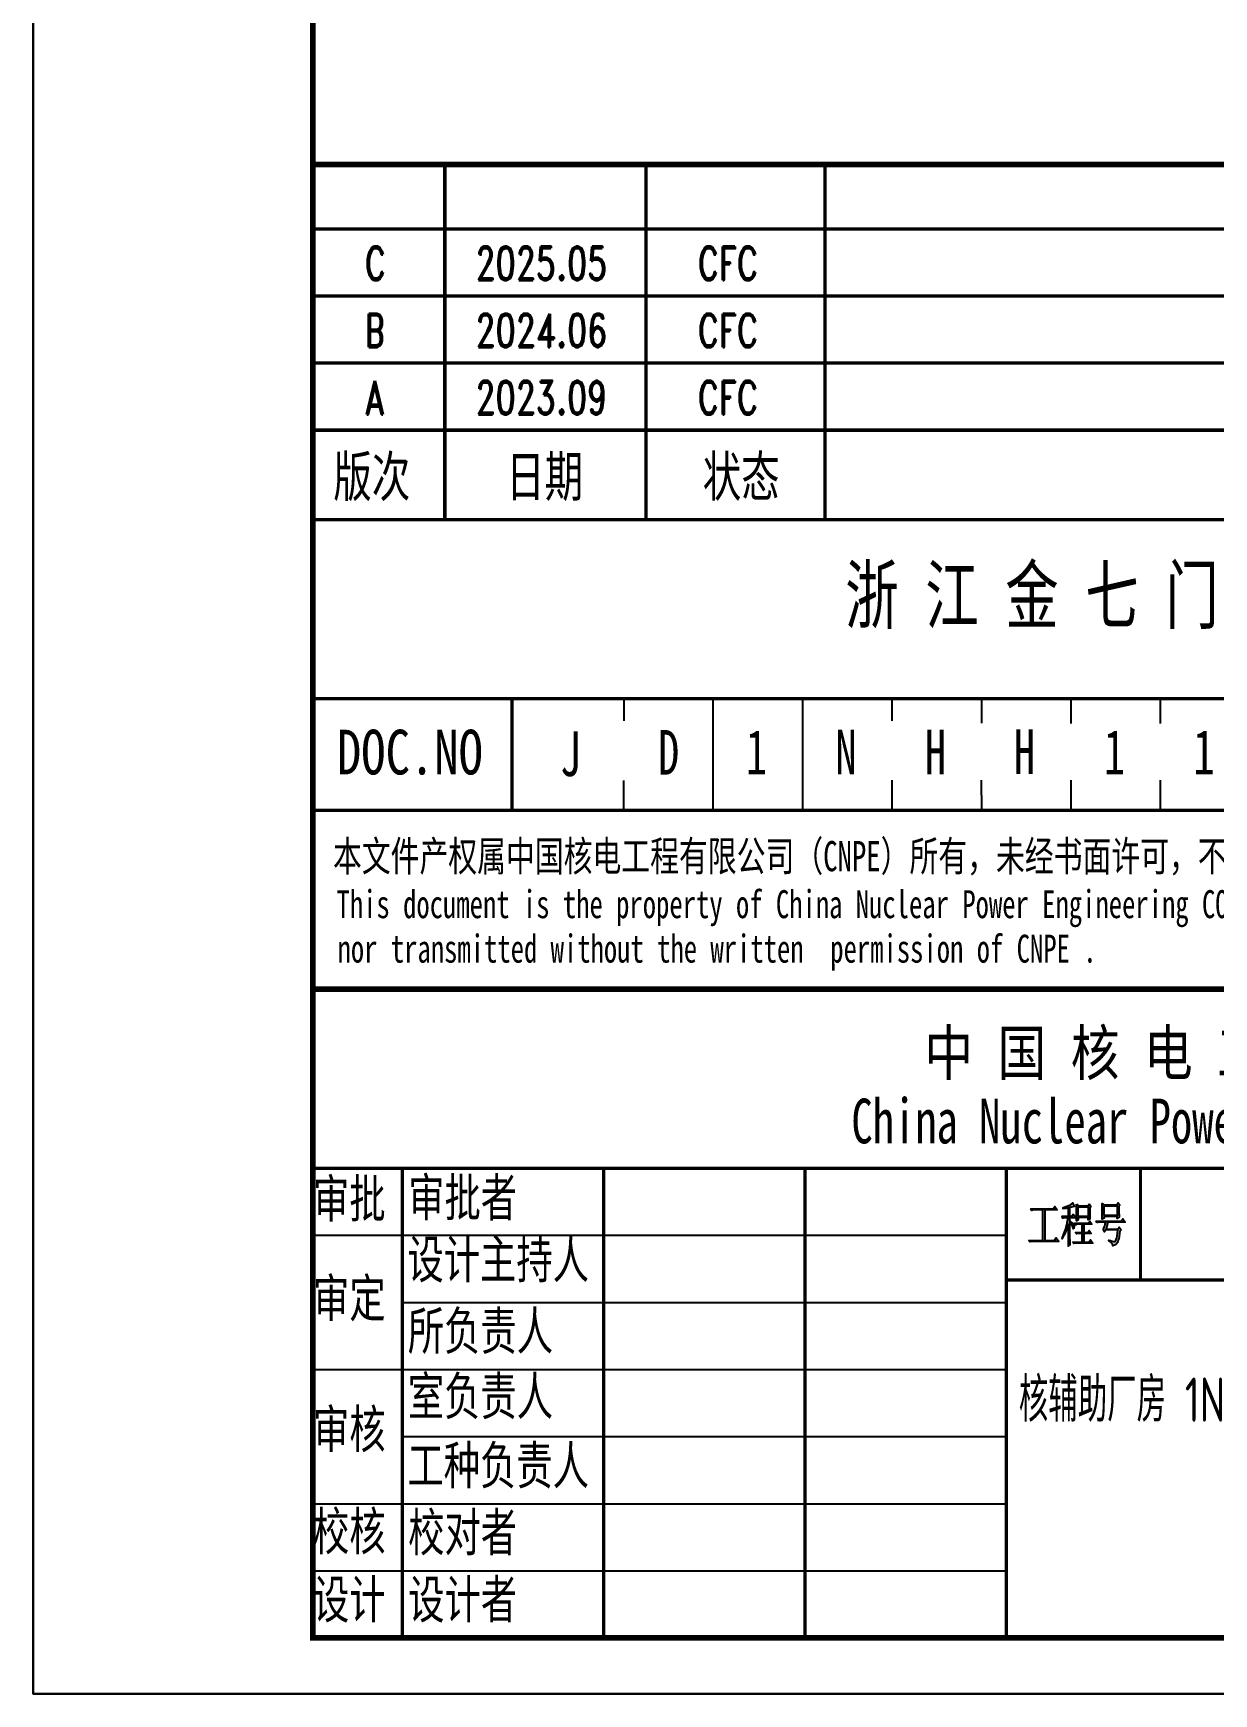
# Model space of a CAD drawing. Extents: x -383207 to 558143, y -95136 to 11777.
# Drawn here: x -383207 to -377929, y -63131 to -55706 of the extents above; entities that cross this region are included whole.
import ezdxf

# ---------------------------------------------------------------- set-up
doc = ezdxf.new("R2010")
doc.units = 0
doc.linetypes.add('CONTINOUS', pattern=[0])
doc.layers.get('0').update_dxf_attribs({"linetype": 'CONTINUOUS'})
for name, color, linetype in [('1', 7, 'CONTINUOUS'), ('BORDER', 7, 'CONTINUOUS'), ('RED', 1, 'CONTINUOUS'), ('TEXT', 4, 'CONTINUOUS'), ('TK', 4, 'CONTINUOUS'), ('图框', 4, 'CONTINOUS')]:
    doc.layers.add(name, color=color, linetype=linetype)
doc.styles.add('romand', font='romand.shx', dxfattribs={"width": 0.7, "height": 200, "bigfont": 'OCHINESE.shx'})
doc.styles.add('TSSD_Dimension', font='Tssdeng.shx', dxfattribs={"width": 0.7, "bigfont": 'tssdchn.shx'})
doc.styles.add('宋体', font='', dxfattribs={"width": 0.7})
doc.styles.get('宋体').set_extended_font_data('SimSun')

msp = doc.modelspace()

# ---------------------------------------------------------------- hatches: boundary and pattern name
at = {"layer": '1'}
h = msp.add_hatch(color=2, dxfattribs=at)
h.paths.add_polyline_path([(-378684.9, -60967.5), (-378630.2, -60967.5), (-378640.6, -60952.6), (-378648.2, -60963.2), (-378747.8, -60963.2), (-378743.3, -60969.9), (-378737.4, -60968), (-378731.4, -60967.5), (-378693.7, -60967.5), (-378693.7, -61104.1), (-378756.1, -61104.1), (-378751.3, -61110.8), (-378745.7, -61108.9), (-378739.7, -61108.4), (-378622.6, -61108.4), (-378633.7, -61092.5), (-378641.8, -61104.1), (-378684.9, -61104.1)])
h.paths.add_polyline_path([(-378572.3, -61042.2), (-378572.5, -61028.2), (-378572.5, -61021.6), (-378567.8, -61028.5), (-378564.2, -61035.6), (-378561.4, -61042.9), (-378560.7, -61045.1), (-378557.6, -61051.9), (-378554.3, -61049.8), (-378553.8, -61048.4), (-378552.4, -61040.6), (-378554.5, -61033), (-378555, -61032.5), (-378558.8, -61028.2), (-378564, -61024), (-378570.6, -61019.4), (-378572.5, -61018.3), (-378572.5, -61001.7), (-378547.9, -61001.7), (-378557.4, -60988.4), (-378563.8, -60997.4), (-378572.5, -60997.4), (-378572.5, -60955.9), (-378564, -60953.8), (-378557.6, -60952.3), (-378552.8, -60951.6), (-378551.4, -60951.6), (-378559, -60936.7), (-378562.6, -60940.2), (-378567.8, -60943.8), (-378574.7, -60947.6), (-378578.2, -60949.3), (-378585.1, -60952.1), (-378591.3, -60954.5), (-378597.2, -60956.4), (-378602.6, -60957.8), (-378604.5, -60958.3), (-378604.5, -60961.6), (-378596.5, -60960.4), (-378589.8, -60959.4), (-378584.2, -60958.3), (-378579.9, -60957.6), (-378579.9, -60997.4), (-378609.1, -60997.4), (-378604.5, -61004.3), (-378599.3, -61001.7), (-378581.8, -61001.7), (-378582.7, -61009.3), (-378584.2, -61017.3), (-378586, -61025.9), (-378588.2, -61034.6), (-378590.6, -61044.1), (-378592.7, -61051.7), (-378595.1, -61059.5), (-378597.7, -61067.4), (-378600.8, -61075.2), (-378603.8, -61083.2), (-378607.2, -61091.3), (-378608.6, -61094.2), (-378607.4, -61096.8), (-378599.8, -61084), (-378596.2, -61077.1), (-378592.9, -61069.7), (-378589.8, -61062.1), (-378586.8, -61054.3), (-378583.9, -61046), (-378581.3, -61037.5), (-378579.9, -61032.5), (-378580.1, -61044.1), (-378580.1, -61102.5), (-378580.4, -61110), (-378580.4, -61117.2), (-378580.6, -61123.8), (-378580.6, -61129.3), (-378571.8, -61123.3), (-378571.8, -61120.2), (-378572.1, -61116), (-378572.1, -61104.1), (-378572.3, -61096.5)])
h.paths.add_polyline_path([(-378483.8, -60958.3), (-378478.6, -60953.3), (-378486.7, -60941.7), (-378491.9, -60949.3), (-378534.6, -60949.3), (-378543.4, -60941.7), (-378543.1, -60950.4), (-378543.1, -60950.4), (-378542.9, -60959.4), (-378542.6, -60968.2), (-378542.6, -60987.2), (-378542.9, -60996.2), (-378542.9, -61005), (-378543.1, -61013.8), (-378543.4, -61016.6), (-378535.1, -61011.6), (-378535.1, -61001.7), (-378491.4, -61001.7), (-378491.4, -61012.6), (-378483.4, -61008.3), (-378483.4, -61003.3), (-378483.6, -60996.7), (-378483.6, -60988.4), (-378483.8, -60978.2)])
h.paths.add_polyline_path([(-378535.1, -60953.3), (-378491.4, -60953.3), (-378491.4, -60997.4), (-378535.1, -60997.4)], flags=16)
h.paths.add_polyline_path([(-378510.2, -61031.5), (-378474.6, -61031.5), (-378483.8, -61018.3), (-378490.2, -61027.5), (-378550.9, -61027.5), (-378546.2, -61034.2), (-378541, -61031.5), (-378517.7, -61031.5), (-378517.7, -61068.3), (-378547.4, -61068.3), (-378542.6, -61074.9), (-378537.4, -61072.6), (-378517.7, -61072.6), (-378517.7, -61111.7), (-378559.5, -61111.7), (-378555, -61118.3), (-378549.1, -61116.4), (-378543.4, -61115.7), (-378470.3, -61115.7), (-378480.3, -61101.7), (-378487.4, -61111.7), (-378510.2, -61111.7), (-378510.2, -61072.6), (-378477.4, -61072.6), (-378486.7, -61059.1), (-378493.1, -61068.3), (-378510.2, -61068.3)])
h.paths.add_polyline_path([(-378353.2, -60980.8), (-378353.2, -60952.6), (-378348.7, -60946.6), (-378356.7, -60936.7), (-378361.9, -60945), (-378419.8, -60945), (-378428.3, -60938.3), (-378428.1, -60946.9), (-378428.1, -60955.7), (-378427.9, -60964.7), (-378427.9, -60982.7), (-378428.1, -60991.7), (-378428.1, -61000.5), (-378428.3, -61008.8), (-378428.3, -61009.3), (-378419.8, -61005), (-378419.8, -60996.7), (-378361.5, -60996.7), (-378361.5, -61005.9), (-378352.7, -61000.7), (-378352.9, -60996), (-378352.9, -60989.3)])
h.paths.add_polyline_path([(-378419.8, -60949.3), (-378361.5, -60949.3), (-378361.5, -60992.4), (-378419.8, -60992.4)], flags=16)
h.paths.add_polyline_path([(-378402.7, -61022.5), (-378325.2, -61022.5), (-378335.8, -61007.6), (-378343.4, -61018.3), (-378455.8, -61018.3), (-378451.1, -61024.9), (-378445.9, -61022.5), (-378412.7, -61022.5), (-378414.6, -61032), (-378416.7, -61040.1), (-378417.4, -61042.5), (-378421.2, -61049.8), (-378424.3, -61053.4), (-378417.4, -61065), (-378412.2, -61057.4), (-378358.6, -61057.4), (-378360, -61071.4), (-378361.7, -61083), (-378363.4, -61092.3), (-378365.3, -61099.6), (-378367.2, -61104.4), (-378369.1, -61107.3), (-378373.1, -61108.6), (-378378.1, -61108.6), (-378384.2, -61107.4), (-378391.6, -61105.1), (-378398.2, -61102.5), (-378398.7, -61105.8), (-378391.6, -61110.8), (-378386.1, -61116), (-378382.6, -61121.4), (-378380.9, -61127.1), (-378380.7, -61128.3), (-378373.6, -61125.5), (-378368.3, -61122.6), (-378367.2, -61121.7), (-378362.4, -61117.2), (-378359.1, -61112.4), (-378357.7, -61109.1), (-378356.2, -61103.6), (-378354.6, -61096.3), (-378352.9, -61086.6), (-378351.3, -61074.9), (-378349.8, -61062.4), (-378343.9, -61056.7), (-378352.7, -61044.1), (-378359.1, -61053.4), (-378411, -61053.4)])

# ---------------------------------------------------------------- linework, layer by layer
at = {"ltscale": 5}
for p, q in [((-383207.1, -48281.2), (-383207.1, -63131.2)), ((-383207.1, -63131.2), (-372707.1, -63131.2))]:
    msp.add_line(p, q, dxfattribs=at)
at = {"color": 2, "linetype": 'Continuous'}
msp.add_line((-381067, -58681.2), (-381067, -59181.2), dxfattribs=at)
at = {"layer": '1', "color": 2}
for p, q in [((-381957.1, -59884.5), (-381957.1, -56293.1)), ((-380567, -58731.2), (-380567, -58731.2)), ((-380167, -59181.2), (-380167, -58681.2)), ((-379767, -59181.2), (-379767, -58681.2)), ((-379367, -58781.2), (-379367, -58681.2)), ((-378967, -58791.6), (-378967, -58681.2)), ((-378567, -58793.1), (-378567, -58681.2)), ((-378167, -58793.1), (-378167, -58681.2)), ((-380567, -59181.2), (-380567, -59047.2)), ((-379367, -59181.2), (-379367, -59045.4)), ((-378967, -59181.2), (-378967.5, -59045.4)), ((-378567, -59181.2), (-378567.5, -59045.4)), ((-378167, -59181.2), (-378167, -59045.4)), ((-372967, -59181.2), (-381967, -59181.2)), ((-381957.1, -61081.2), (-378857.1, -61081.2)), ((-381557.1, -61381.2), (-378857.1, -61381.2)), ((-381957.1, -61681.2), (-378857.1, -61681.2)), ((-381557.1, -61981.2), (-378857.1, -61981.2)), ((-381957.1, -62281.2), (-378857.1, -62281.2)), ((-381957.1, -62581.2), (-378857.1, -62581.2)), ((-372957.1, -62881.2), (-381957.1, -62881.2)), ((-372957.1, -62881.2), (-381957.1, -62881.2))]:
    msp.add_line(p, q, dxfattribs=at)
at = {"layer": '1', "color": 2, "const_width": 25}
for points in [[(-381957.1, -62881.2), (-372957.1, -62881.2), (-372957.1, -56293.1), (-381957.1, -56293.1)], [(-381957.1, -59981.2), (-372957.1, -59981.2), (-372957.1, -62881.2), (-381957.1, -62881.2)]]:
    msp.add_lwpolyline(points, close=True, dxfattribs=at)
at = {"layer": '1', "color": 2}
for points, const_width in [([(-381367, -56281.2), (-381367, -57881.2)], 15), ([(-380467, -56281.2), (-380467, -57881.2)], 15), ([(-379667, -56281.2), (-379667, -57881.2)], 15), ([(-381967, -56581.2), (-372967, -56581.2)], 15), ([(-381967, -56881.2), (-372967, -56881.2)], 15), ([(-381967, -57181.2), (-372967, -57181.2)], 15), ([(-381967, -57481.2), (-372967, -57481.2)], 15), ([(-381967, -57881.2), (-372967, -57881.2)], 15), ([(-381967, -58681.2), (-372967, -58681.2)], 15), ([(-381067, -58681.2), (-381067, -59181.2)], 15), ([(-381967, -59181.2), (-372967, -59181.2)], 15), ([(-381957.1, -59181.2), (-372957.1, -59181.2)], 15), ([(-381957.1, -60781.2), (-372957.1, -60781.2)], 15), ([(-381557.1, -60781.2), (-381557.1, -62881.2)], 15), ([(-380657.1, -60781.2), (-380657.1, -62881.2)], 15), ([(-379757.1, -60781.2), (-379757.1, -62881.2)], 15), ([(-378857.1, -60781.2), (-378857.1, -62881.2)], 15), ([(-378257.1, -60781.2), (-378257.1, -61281.2)], 12.5), ([(-378857.1, -61281.2), (-372957.1, -61281.2)], 15)]:
    msp.add_lwpolyline(points, dxfattribs=dict(at, const_width=const_width))
for points in [[(-378739.7, -61108.4), (-378745.7, -61108.9), (-378751.3, -61110.8), (-378756.1, -61104.1), (-378693.7, -61104.1), (-378693.7, -60967.5), (-378731.4, -60967.5), (-378737.4, -60968), (-378743.3, -60969.9), (-378747.8, -60963.2), (-378648.2, -60963.2), (-378640.6, -60952.6), (-378630.2, -60967.5), (-378684.9, -60967.5), (-378684.9, -61104.1), (-378641.8, -61104.1), (-378633.7, -61092.5), (-378622.6, -61108.4)], [(-378561.4, -61042.9), (-378560.7, -61045.1), (-378557.6, -61051.9), (-378554.3, -61049.8), (-378553.8, -61048.4), (-378552.4, -61040.6), (-378554.5, -61033), (-378555, -61032.5), (-378558.8, -61028.2), (-378564, -61024), (-378570.6, -61019.4), (-378572.5, -61018.3), (-378572.5, -61001.7), (-378547.9, -61001.7), (-378557.4, -60988.4), (-378563.8, -60997.4), (-378572.5, -60997.4), (-378572.5, -60955.9), (-378564, -60953.8), (-378557.6, -60952.3), (-378552.8, -60951.6), (-378551.4, -60951.6), (-378559, -60936.7), (-378562.6, -60940.2), (-378567.8, -60943.8), (-378574.7, -60947.6), (-378578.2, -60949.3), (-378585.1, -60952.1), (-378591.3, -60954.5), (-378597.2, -60956.4), (-378602.6, -60957.8), (-378604.5, -60958.3), (-378604.5, -60961.6), (-378596.5, -60960.4), (-378589.8, -60959.4), (-378584.2, -60958.3), (-378579.9, -60957.6), (-378579.9, -60997.4), (-378609.1, -60997.4), (-378604.5, -61004.3), (-378599.3, -61001.7), (-378581.8, -61001.7), (-378582.7, -61009.3), (-378584.2, -61017.3), (-378586, -61025.9), (-378588.2, -61034.6), (-378590.6, -61044.1), (-378592.7, -61051.7), (-378595.1, -61059.5), (-378597.7, -61067.4), (-378600.8, -61075.2), (-378603.8, -61083.2), (-378607.2, -61091.3), (-378608.6, -61094.2), (-378607.4, -61096.8), (-378599.8, -61084), (-378596.2, -61077.1), (-378592.9, -61069.7), (-378589.8, -61062.1), (-378586.8, -61054.3), (-378583.9, -61046), (-378581.3, -61037.5), (-378579.9, -61032.5), (-378580.1, -61044.1), (-378580.1, -61102.5), (-378580.4, -61110), (-378580.4, -61117.2), (-378580.6, -61123.8), (-378580.6, -61129.3), (-378571.8, -61123.3), (-378571.8, -61120.2), (-378572.1, -61116), (-378572.1, -61104.1), (-378572.3, -61096.5), (-378572.3, -61042.2), (-378572.5, -61028.2), (-378572.5, -61021.6), (-378567.8, -61028.5), (-378564.2, -61035.6)], [(-378535.1, -60997.4), (-378535.1, -60953.3), (-378491.4, -60953.3), (-378491.4, -60997.4)], [(-378419.8, -60945), (-378361.9, -60945), (-378356.7, -60936.7), (-378348.7, -60946.6), (-378353.2, -60952.6), (-378353.2, -60980.8), (-378352.9, -60989.3), (-378352.9, -60996), (-378352.7, -61000.7), (-378361.5, -61005.9), (-378361.5, -60996.7), (-378419.8, -60996.7), (-378419.8, -61005), (-378428.3, -61009.3), (-378428.3, -61008.8), (-378428.1, -61000.5), (-378428.1, -60991.7), (-378427.9, -60982.7), (-378427.9, -60964.7), (-378428.1, -60955.7), (-378428.1, -60946.9), (-378428.3, -60938.3)], [(-378419.8, -60992.4), (-378419.8, -60949.3), (-378361.5, -60949.3), (-378361.5, -60992.4)], [(-378510.2, -61068.3), (-378493.1, -61068.3), (-378486.7, -61059.1), (-378477.4, -61072.6), (-378510.2, -61072.6), (-378510.2, -61111.7), (-378487.4, -61111.7), (-378480.3, -61101.7), (-378470.3, -61115.7), (-378543.4, -61115.7), (-378549.1, -61116.4), (-378555, -61118.3), (-378559.5, -61111.7), (-378517.7, -61111.7), (-378517.7, -61072.6), (-378537.4, -61072.6), (-378542.6, -61074.9), (-378547.4, -61068.3), (-378517.7, -61068.3), (-378517.7, -61031.5), (-378541, -61031.5), (-378546.2, -61034.2), (-378550.9, -61027.5), (-378490.2, -61027.5), (-378483.8, -61018.3), (-378474.6, -61031.5), (-378510.2, -61031.5)], [(-378451.1, -61024.9), (-378455.8, -61018.3), (-378343.4, -61018.3), (-378335.8, -61007.6), (-378325.2, -61022.5), (-378402.7, -61022.5), (-378411, -61053.4), (-378359.1, -61053.4), (-378352.7, -61044.1), (-378343.9, -61056.7), (-378349.8, -61062.4), (-378351.3, -61074.9), (-378352.9, -61086.6), (-378354.6, -61096.3), (-378356.2, -61103.6), (-378357.7, -61109.1), (-378359.1, -61112.4), (-378362.4, -61117.2), (-378367.2, -61121.7), (-378368.3, -61122.6), (-378373.6, -61125.5), (-378380.7, -61128.3), (-378380.9, -61127.1), (-378382.6, -61121.4), (-378386.1, -61116), (-378391.6, -61110.8), (-378398.7, -61105.8), (-378398.2, -61102.5), (-378391.6, -61105.1), (-378384.2, -61107.4), (-378378.1, -61108.6), (-378373.1, -61108.6), (-378369.5, -61107.4), (-378369.1, -61107.2), (-378367.2, -61104.4), (-378365.3, -61099.6), (-378363.4, -61092.3), (-378361.7, -61083), (-378360, -61071.4), (-378358.6, -61057.4), (-378412.2, -61057.4), (-378417.4, -61065), (-378424.3, -61053.4), (-378421.2, -61049.8), (-378417.4, -61042.5), (-378416.7, -61040.1), (-378414.6, -61032), (-378412.7, -61022.5), (-378445.9, -61022.5)]]:
    msp.add_lwpolyline(points, close=True, dxfattribs=at)
for points in [[(-378543.1, -60950.4), (-378543.4, -60941.7)], [(-378543.4, -60941.7), (-378534.6, -60949.3), (-378491.9, -60949.3), (-378486.7, -60941.7), (-378478.6, -60953.3), (-378483.8, -60958.3), (-378483.8, -60978.2), (-378483.6, -60988.4), (-378483.6, -60996.7), (-378483.4, -61003.3), (-378483.4, -61008.3), (-378491.4, -61012.6), (-378491.4, -61001.7), (-378535.1, -61001.7), (-378535.1, -61011.6), (-378543.4, -61016.6), (-378543.1, -61013.8), (-378542.9, -61005), (-378542.9, -60996.2), (-378542.6, -60987.2), (-378542.6, -60968.2), (-378542.9, -60959.4), (-378543.1, -60950.4)]]:
    msp.add_lwpolyline(points, dxfattribs=at)
at = {"layer": 'BORDER', "color": 2}
msp.add_line((-380567, -58681.2), (-380567.5, -58781.2), dxfattribs=at)
at = {"layer": 'RED', "ltscale": 10}
msp.add_line((-381957.1, -48531.2), (-381957.1, -62881.2), dxfattribs=at)
at = {"layer": 'TEXT', "const_width": 25}
msp.add_lwpolyline([(-381957.1, -48531.2), (-381957.1, -62881.2), (-372957.1, -62881.2), (-372957.1, -48531.2), (-381957.1, -48531.2)], dxfattribs=at)
at = {"layer": 'TK'}
msp.add_lwpolyline([(-383207.1, -48281.2), (-372707.1, -48281.2), (-372707.1, -63131.2), (-383207.1, -63131.2)], close=True, dxfattribs=at)
at = {"layer": '图框', "color": 2}
msp.add_line((-372957.1, -62881.2), (-381957.1, -62881.2), dxfattribs=at)

# ---------------------------------------------------------------- texts
at = {"color": 2, "linetype": 'Continuous', "attachment_point": 5, "style": '宋体'}
for s, width, insert, char_height in [('浙 江 金 七 门 核 电 厂 {\\fTimes New Roman|b0|i0|c0|p18;1}、{\\fTimes New Roman|b0|i0|c0|p18;2}号 机 组', 8184.953, (-377417.5, -58231.8), 250), ('J', 288.74, (-380805.2, -58929.6), 200), ('D', 338.005, (-380366.7, -58921.8), 200), ('1', 338.005, (-379973.5, -58920.7), 200), ('N', 338.005, (-379573.5, -58920.7), 200), ('H', 4999.995, (-379173.5, -58920.7), 200), ('1', 338.005, (-378373.5, -58920.7), 200), ('1', 338.005, (-377973.5, -58920.7), 200)]:
    msp.add_mtext_dynamic_manual_height_columns(s, width=width, gutter_width=50, heights=[0], dxfattribs=dict(at, insert=insert, char_height=char_height))
at = {"color": 1, "linetype": 'Continuous', "insert": (-378776.2, -58918.5), "char_height": 200, "attachment_point": 5, "style": '宋体'}
msp.add_mtext_dynamic_manual_height_columns('H', width=200, gutter_width=2, heights=[0], dxfattribs=at)
at = {"color": 2, "char_height": 170, "attachment_point": 1, "style": '宋体'}
for s, width, heights, insert in [('\\pi0.80022;审批', 400, [221.9], (-381957.1, -60832.3)), ('\\pi3.7187;审批者', 859.766, [0], (-381534.5, -60826.7)), ('\\pi0.30071;设计主持人', 859.766, [0], (-381534.5, -61103.1)), ('\\pi0.8465;审定', 400, [0], (-381957.1, -61276.8)), ('\\pi1.9667;所负责人', 859.766, [0], (-381534.5, -61423.1)), ('\\pi1.9932;室负责人', 859.766, [0], (-381534.5, -61714.7)), ('\\pi0.83328;审核', 400, [0], (-381957.1, -61862.5)), ('\\pi0.2941;工种负责人', 859.766, [0], (-381534.5, -62024.5)), ('\\pi0.787;校核', 400, [0], (-381957.1, -62318.9)), ('\\pi3.6724;校对者', 859.766, [221], (-381534.5, -62323.8)), ('\\pi0.78039;设计', 400, [0], (-381957.1, -62623.9)), ('\\pi3.6922;设计者', 859.766, [221], (-381534.5, -62623.9))]:
    msp.add_mtext_dynamic_manual_height_columns(s, width=width, gutter_width=50, heights=heights, dxfattribs=dict(at, insert=insert))
at = {"layer": '1', "color": 2, "style": '宋体'}
for s, height, width, p in [('版次', 180, 0.7, (-381865.3, -57777.9)), ('日期 ', 180, 0.7, (-381092.6, -57777.9)), ('状态', 180, 0.7, (-380213.9, -57777.9)), ('DOC.NO', 200, 0.8, (-381849.7, -59020.5)), ('中 国 核 电 工 程 有 限 公 司', 200, 0.8, (-379223.3, -60364.8)), ('China Nuclear Power Engineering Co., Ltd', 200, 0.7, (-379549.7, -60670))]:
    msp.add_text(s, height=height, dxfattribs=dict(at, width=width)).set_placement(p)
at = {"layer": '1', "color": 2, "ltscale": 0.8, "style": '宋体', "width": 0.7}
for s, height, p in [('本文件产权属中国核电工程有限公司（CNPE）所有，未经书面许可，不得以任何方式复制、传播、发表和外传。', 135, (-381867, -59453.2)), ('This document is the property of China Nuclear Power Engineering CO.,LTD (CNPE) , no part of this document may be', 125, (-381851.3, -59663)), ('nor transmitted without the written  permission of CNPE .', 125, (-381846.5, -59861.9))]:
    msp.add_text(s, height=height, dxfattribs=at).set_placement(p)
at = {"layer": 'TEXT', "color": 1, "style": 'TSSD_Dimension', "width": 0.7}
msp.add_text('核辅助厂房 1NH -0.050m~3.950/6.450m标高板、墙模板图', height=198, dxfattribs=at).set_placement((-378800.9, -61915.3))
at = {"layer": 'TK', "color": 6, "style": 'romand', "width": 0.7}
for s, p in [('C', (-381724.5, -56810.4)), ('2025.05', (-381230, -56810.4)), ('CFC', (-380236.8, -56810.4))]:
    msp.add_text(s, height=150, dxfattribs=at).set_placement(p)
at = {"layer": 'TK', "color": 2, "style": 'romand', "width": 0.7}
for s, p in [('B', (-381724.5, -57110.4)), ('2024.06', (-381230, -57110.4)), ('CFC', (-380236.8, -57110.4)), ('A', (-381724.5, -57410.4)), ('2023.09', (-381230, -57410.4)), ('CFC', (-380236.8, -57410.4))]:
    msp.add_text(s, height=150, dxfattribs=at).set_placement(p)

doc.saveas('drawing.dxf')
